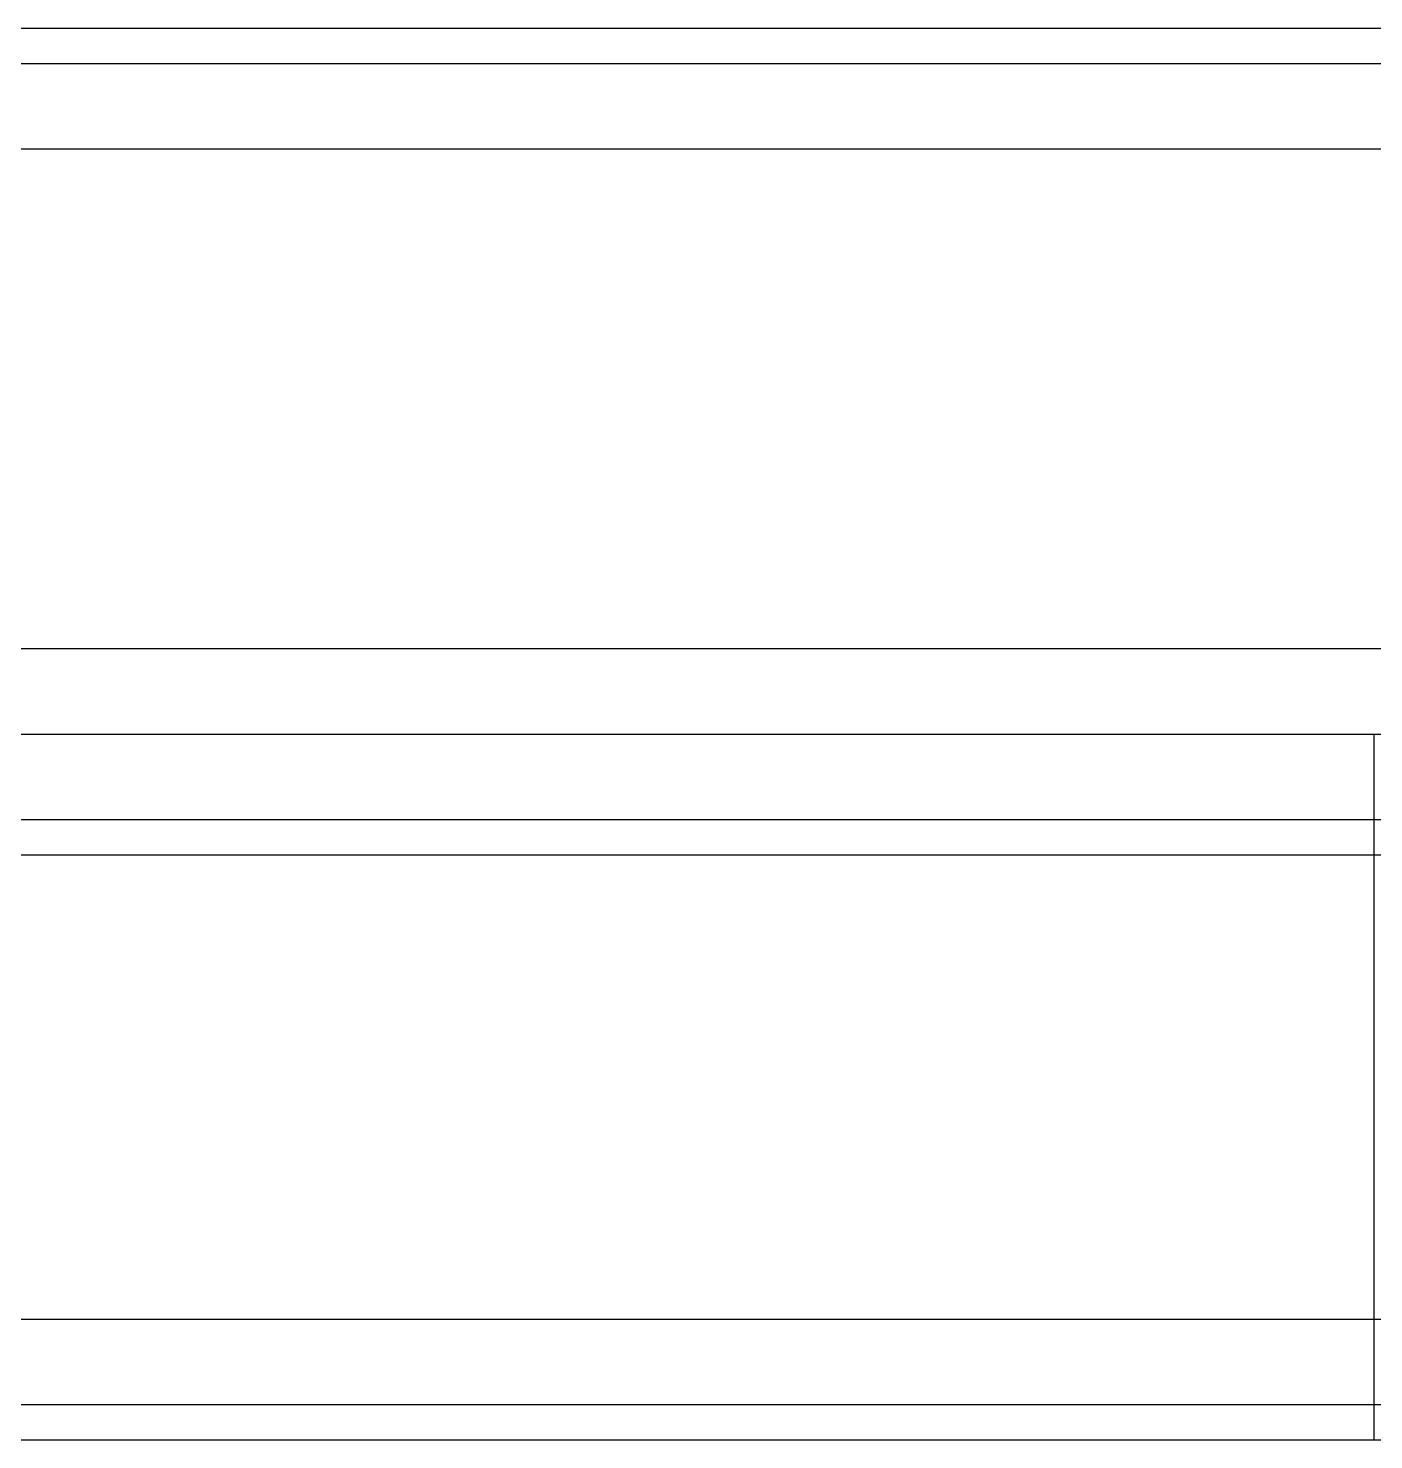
# Model space of a CAD drawing. Header units: millimetres. Extents: x -2000 to 0, y -2 to 2.
# Drawn here: x -932.177 to -927.65, y -2.375 to 2.375 of the extents above; entities that cross this region are included whole.
import ezdxf

# ---------------------------------------------------------------- set-up
doc = ezdxf.new("R2010")
doc.units = ezdxf.units.MM
doc.header["$MEASUREMENT"] = 0
doc.layers.add('2 Meter Open Rail', color=7, linetype='Continuous')

msp = doc.modelspace()

# ---------------------------------------------------------------- linework, layer by layer
at = {"layer": '2 Meter Open Rail', "lineweight": 30}
for p, q in [((-2000, 2.375, 19.9355), (0, 2.375, 19.9355)), ((-1000, 2.375, 70.122), (0, 2.375, 70.122)), ((-1000, 2.375, 69.9355), (0, 2.375, 69.9355)), ((-2000, 2.375, 20.122), (0, 2.375, 20.122)), ((-2000, 2.256, 20.4094), (0, 2.256, 20.4094)), ((-1000, 2.256, 70.4094), (0, 2.256, 70.4094)), ((-2000, 1.9686, 19.5291), (0, 1.9686, 19.5291)), ((-1000, 1.9686, 69.5291), (0, 1.9686, 69.5291)), ((-2000, 0.2874, 22.378), (0, 0.2874, 22.378)), ((-1000, 0.2874, 72.378), (0, 0.2874, 72.378)), ((-2000, 0, 19.5291), (0, 0, 19.5291)), ((-1000, 0, 69.5291), (0, 0, 69.5291)), ((-2000, 0, 0.4064), (0, 0, 0.4064)), ((-1000, 0, 50.4064), (0, 0, 50.4064)), ((-927.65, 0, 56.4043), (-927.65, -2.375, 56.4043)), ((-927.65, 0, 63.1043), (-927.65, -2.375, 63.1043)), ((-2000, -0.2874, 22.378), (0, -0.2874, 22.378)), ((-1000, -0.2874, 72.378), (0, -0.2874, 72.378)), ((-2000, -0.4064), (0, -0.4064)), ((-1000, -0.4064, 50), (0, -0.4064, 50)), ((-2000, -1.9686), (0, -1.9686)), ((-1000, -1.9686, 50), (0, -1.9686, 50)), ((-2000, -2.256, 20.4094), (0, -2.256, 20.4094)), ((-1000, -2.256, 70.4094), (0, -2.256, 70.4094)), ((-2000, -2.375, 0.4064), (0, -2.375, 0.4064)), ((-2000, -2.375, 20.122), (0, -2.375, 20.122)), ((-1000, -2.375, 50.4064), (0, -2.375, 50.4064)), ((-1000, -2.375, 70.122), (0, -2.375, 70.122))]:
    msp.add_line(p, q, dxfattribs=at)

doc.saveas('drawing.dxf')
